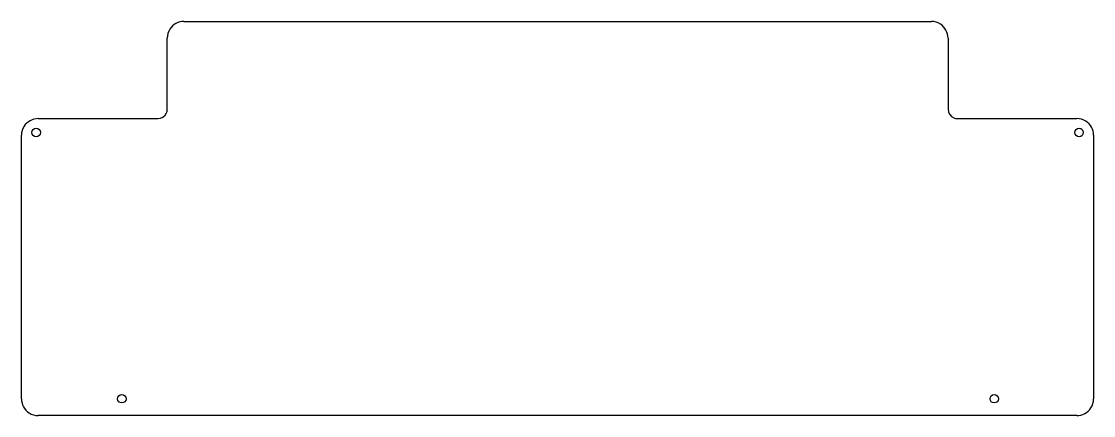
# Model space of a CAD drawing. Header units: millimetres. Extents: x -3 to 207, y -85 to -8.
import ezdxf

# ---------------------------------------------------------------- set-up
doc = ezdxf.new("R2010")
doc.units = ezdxf.units.MM
doc.layers.get('0').update_dxf_attribs({"linetype": 'CONTINUOUS'})

msp = doc.modelspace()

# ---------------------------------------------------------------- linework, layer by layer
for p, q in [((28.45, -7.72), (175.32, -7.72)), ((25.18, -24.97), (25.18, -11.01)), ((178.6, -11.01), (178.6, -24.97)), ((-0.21, -26.83), (23.32, -26.83)), ((180.46, -26.83), (203.91, -26.83)), ((-3.48, -81.93), (-3.48, -30.11)), ((207.19, -30.11), (207.19, -30.04)), ((207.19, -30.11), (207.19, -81.93)), ((203.91, -85.21), (-0.21, -85.21))]:
    msp.add_line(p, q)
for centre in [(-0.58, -29.55), (204.34, -29.55), (16.24, -81.9), (187.68, -81.9)]:
    msp.add_ellipse(centre, major_axis=(0, 0.832), ratio=0.999012)
for points, knots in [([(28.45, -7.72), (27.36, -7.72), (26.28, -8.31), (25.69, -9.24), (25.36, -9.76), (25.18, -10.38), (25.18, -11.01)], [0, 0, 0, 0, 1.002486, 1.002486, 1.002486, 1.570796, 1.570796, 1.570796, 1.570796]), ([(178.6, -11.01), (178.6, -9.91), (178.01, -8.83), (177.08, -8.24), (176.56, -7.9), (175.94, -7.72), (175.32, -7.72)], [-1.570796, -1.570796, -1.570796, -1.570796, -0.568311, -0.568311, -0.568311, 0, 0, 0, 0]), ([(23.32, -26.83), (24.03, -26.83), (24.73, -26.37), (25.02, -25.72), (25.12, -25.48), (25.18, -25.22), (25.18, -24.97)], [-1.570796, -1.570796, -1.570796, -1.570796, -0.415507, -0.415507, -0.415507, 0, 0, 0, 0]), ([(178.6, -24.97), (178.6, -25.68), (179.05, -26.38), (179.71, -26.67), (179.94, -26.77), (180.2, -26.83), (180.46, -26.83)], [3.141593, 3.141593, 3.141593, 3.141593, 4.296882, 4.296882, 4.296882, 4.712389, 4.712389, 4.712389, 4.712389]), ([(-0.21, -26.83), (-1.3, -26.83), (-2.38, -27.42), (-2.97, -28.34), (-3.3, -28.87), (-3.48, -29.49), (-3.48, -30.11)], [0, 0, 0, 0, 1.002486, 1.002486, 1.002486, 1.570796, 1.570796, 1.570796, 1.570796]), ([(207.19, -30.11), (207.19, -29.01), (206.6, -27.93), (205.67, -27.34), (205.15, -27.01), (204.53, -26.83), (203.91, -26.83)], [-1.570796, -1.570796, -1.570796, -1.570796, -0.568311, -0.568311, -0.568311, 0, 0, 0, 0]), ([(-3.48, -81.93), (-3.48, -83.02), (-2.89, -84.1), (-1.97, -84.69), (-1.45, -85.03), (-0.83, -85.21), (-0.21, -85.21)], [-1.570796, -1.570796, -1.570796, -1.570796, -0.568311, -0.568311, -0.568311, 0, 0, 0, 0]), ([(203.91, -85.21), (205, -85.21), (206.08, -84.62), (206.67, -83.69), (207, -83.17), (207.19, -82.55), (207.19, -81.93)], [0, 0, 0, 0, 1.002486, 1.002486, 1.002486, 1.570796, 1.570796, 1.570796, 1.570796])]:
    msp.add_open_spline(points, degree=3, knots=knots)

doc.saveas('drawing.dxf')
